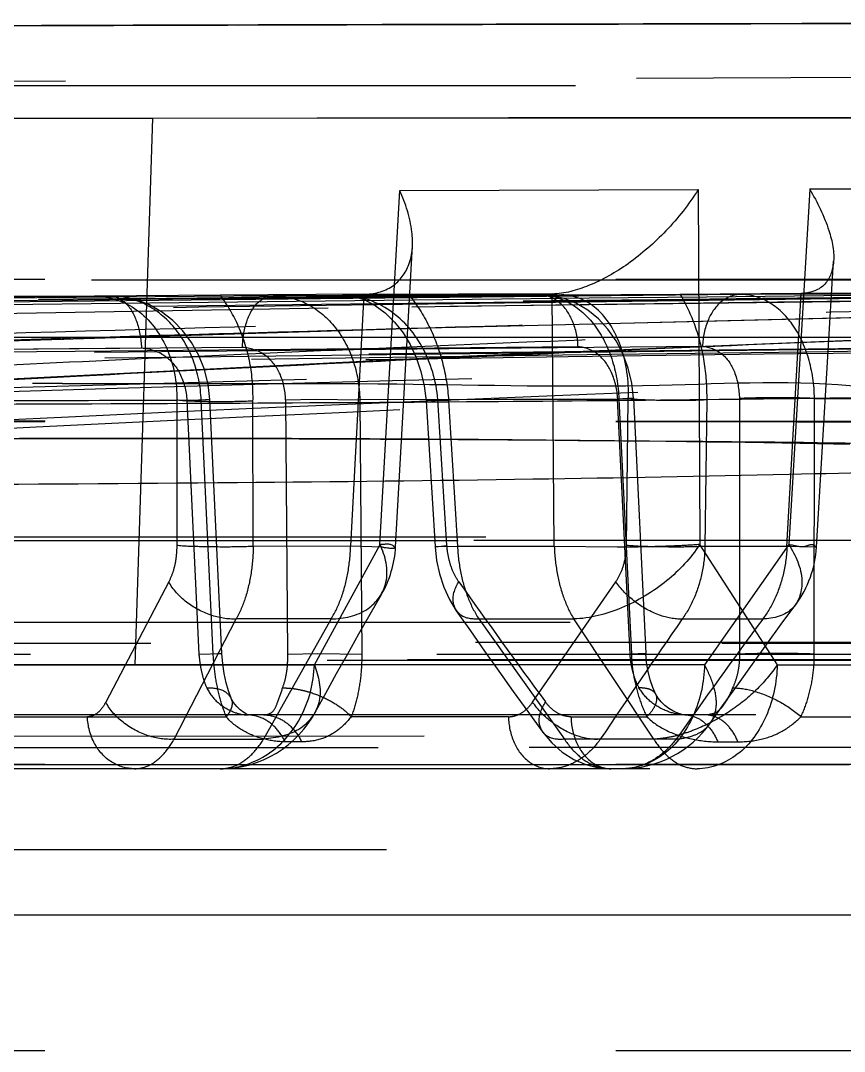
# Model space of a CAD drawing. Header units: millimetres. Extents: x 687 to 1107, y -116 to 478.
# Drawn here: x 940.83 to 941.746, y 331.33 to 332.477 of the extents above; entities that cross this region are included whole.
import ezdxf

# ---------------------------------------------------------------- set-up
doc = ezdxf.new("R2010")
doc.units = ezdxf.units.MM
doc.header["$LTSCALE"] = 0.1
doc.linetypes.add('HIDDENX2', pattern=[19.05, 12.7, -6.35])
doc.layers.add('HIDDEN', color=8, linetype='HIDDENX2')

msp = doc.modelspace()

# ---------------------------------------------------------------- linework, layer by layer
at = {"layer": 'HIDDEN'}
for p, q in [((941.072, 332.4723), (940.6929, 332.4712)), ((949.0672, 332.4046), (940.267, 332.4046)), ((948.3579, 332.3713), (940.7904, 332.3687)), ((941.1601, 332.3689), (948.5429, 332.3714)), ((940.7904, 332.3687), (940.9768, 332.3688)), ((940.9768, 332.3688), (940.9572, 331.7604)), ((940.9768, 332.3688), (941.1601, 332.3689)), ((941.2518, 332.2882), (941.5837, 332.2891)), ((941.5838, 332.2891), (941.5855, 331.8942)), ((941.7079, 332.2895), (941.6847, 331.8942)), ((942.1217, 332.2903), (941.7077, 332.2895)), ((941.2299, 331.8942), (941.2519, 332.2881)), ((941.2473, 331.8917), (941.266, 332.2267)), ((941.7155, 331.8913), (941.7344, 332.2094)), ((941.6985, 332.1738), (941.9594, 332.1744)), ((940.5377, 332.1694), (940.9297, 332.1706)), ((940.9124, 332.1706), (940.6991, 332.17)), ((940.9128, 332.1706), (940.6995, 332.17)), ((940.9301, 332.1706), (940.7837, 332.1702)), ((941.0524, 332.1715), (940.9124, 332.1706)), ((941.2119, 332.1727), (941.0524, 332.1715)), ((941.111, 332.1711), (941.4317, 332.172)), ((941.432, 332.172), (941.1113, 332.1711)), ((941.1883, 332.1714), (941.2622, 332.1721)), ((941.4075, 332.1719), (941.1883, 332.1714)), ((941.4078, 332.1719), (941.1886, 332.1714)), ((941.2119, 332.1727), (941.197, 331.8922)), ((941.4214, 332.1732), (941.2119, 332.1726)), ((941.2622, 332.1721), (941.4214, 332.1731)), ((941.4238, 331.8921), (941.4214, 332.1729)), ((941.4317, 332.172), (941.5635, 332.1728)), ((941.5635, 332.1728), (941.6985, 332.1738)), ((942.3044, 332.1738), (941.6309, 332.1725)), ((941.8446, 332.1729), (941.6312, 332.1725)), ((941.6826, 331.8921), (941.6985, 332.1736)), ((941.8658, 332.1246), (939.3678, 332.1246)), ((940.8767, 332.0733), (940.8433, 332.0733)), ((940.8767, 332.0733), (940.9113, 332.0733)), ((941.031, 332.0548), (940.6495, 332.0537)), ((940.807, 332.0541), (941.0038, 332.0548)), ((941.0038, 332.0548), (941.0038, 331.8931)), ((941.0151, 332.0548), (941.0406, 332.0556)), ((941.0151, 332.0548), (941.0285, 331.7721)), ((941.0406, 332.0556), (941.0309, 332.0548)), ((941.0444, 331.7721), (941.0309, 332.0548)), ((941.0541, 331.7729), (941.0406, 332.0556)), ((941.0889, 331.8921), (941.0886, 332.0537)), ((941.1251, 332.0553), (941.1583, 332.0561)), ((941.1273, 331.7721), (941.1251, 332.0553)), ((941.1583, 332.0561), (941.2074, 332.0553)), ((941.5061, 332.0561), (941.2074, 332.0553)), ((941.2074, 332.0553), (941.2096, 331.7721)), ((941.2811, 332.054), (941.2944, 332.0556)), ((941.3062, 332.0546), (941.2811, 332.054)), ((941.2811, 332.054), (941.2911, 331.8916)), ((941.2944, 332.0556), (941.4957, 332.0561)), ((941.3044, 331.8931), (941.2944, 332.0556)), ((941.3062, 332.0546), (941.3161, 331.8921)), ((941.5118, 332.0569), (941.4942, 332.0561)), ((941.508, 331.7721), (941.4942, 332.0561)), ((941.4957, 332.0561), (941.5118, 332.0569)), ((941.4957, 332.0561), (941.5095, 331.7721)), ((941.5041, 331.8931), (941.5061, 332.0561)), ((941.5118, 332.0569), (941.5256, 331.7729)), ((941.5933, 332.0551), (941.5914, 331.8921)), ((941.6299, 332.0567), (941.6297, 331.7721)), ((941.713, 331.7721), (941.7132, 332.0567)), ((941.7132, 332.0567), (942.3683, 332.058)), ((943.2525, 331.9022), (937.8176, 331.9022)), ((938.1417, 331.8985), (944.5092, 331.8987)), ((941.1972, 331.8922), (941.0889, 331.8921)), ((941.157, 331.7604), (941.23, 331.8942)), ((941.2328, 331.8911), (941.197, 331.8922)), ((941.2911, 331.8916), (941.3044, 331.8931)), ((941.3161, 331.8921), (941.2911, 331.8916)), ((941.4238, 331.8921), (941.3161, 331.8921)), ((941.4936, 331.8911), (941.4238, 331.8921)), ((941.5854, 331.8942), (941.6717, 331.7604)), ((941.6846, 331.8942), (941.5908, 331.7604)), ((941.6826, 331.8921), (941.5914, 331.8921)), ((941.7142, 331.8911), (941.6826, 331.8921)), ((940.9949, 331.8528), (940.9249, 331.7189)), ((941.3997, 331.7189), (941.4922, 331.8528)), ((943.3464, 331.8074), (939.8289, 331.8074)), ((941.0009, 331.6775), (941.0699, 331.8113)), ((941.1755, 331.8113), (941.0699, 331.8113)), ((941.1755, 331.8113), (941.1004, 331.6775)), ((941.3399, 331.8113), (941.4455, 331.8113)), ((941.3399, 331.8113), (941.4351, 331.6775)), ((941.5345, 331.6775), (941.4455, 331.8113)), ((941.5661, 331.8113), (941.6556, 331.8113)), ((935.8951, 331.7849), (944.5109, 331.784)), ((944.5111, 331.785), (938.1139, 331.785)), ((941.0285, 331.7721), (941.0541, 331.7729)), ((941.0541, 331.7729), (941.0444, 331.7721)), ((941.1273, 331.7721), (941.1605, 331.7729)), ((941.1605, 331.7729), (941.2096, 331.7721)), ((941.5256, 331.7729), (941.508, 331.7721)), ((941.5094, 331.7721), (941.5256, 331.7729)), ((963.4856, 331.7657), (925.8486, 331.7657)), ((926.053, 331.7721), (943.6161, 331.7721)), ((926.236, 331.7721), (942.5508, 331.7721)), ((927.8361, 331.7656), (956.7883, 331.7656)), ((940.644, 331.7604), (941.157, 331.7604)), ((940.9572, 331.7604), (940.7675, 331.7604)), ((941.5908, 331.7604), (940.9572, 331.7604)), ((941.6717, 331.7604), (942.7587, 331.7604)), ((943.5529, 331.7046), (926.0415, 331.7046)), ((940.3742, 331.7025), (941.0589, 331.7025)), ((941.3727, 331.7025), (941.1979, 331.7025)), ((941.4423, 331.7025), (941.5268, 331.7025)), ((941.6981, 331.7025), (943.0759, 331.7025)), ((938.1042, 331.6801), (942.4204, 331.6816)), ((941.0009, 331.6775), (941.1004, 331.6775)), ((941.1427, 331.6746), (941.1245, 331.6746)), ((941.5592, 331.6775), (941.4351, 331.6775)), ((941.6057, 331.6746), (941.6281, 331.6746)), ((944.571, 331.6682), (936.6729, 331.6682)), ((938.0527, 331.6682), (944.5712, 331.6681)), ((944.6671, 331.6494), (936.6717, 331.6493)), ((936.6718, 331.6493), (944.6666, 331.6493)), ((943.4349, 331.6446), (940.4054, 331.6446)), ((952.6673, 331.5545), (936.667, 331.5545)), ((940.9675, 331.4816), (940.4845, 331.4816)), ((941.1201, 331.4817), (940.9675, 331.4816)), ((941.1918, 331.4817), (941.1201, 331.4817)), ((941.2436, 331.4817), (941.1918, 331.4817)), ((941.5366, 331.4818), (941.2436, 331.4817)), ((944.6671, 331.3301), (937.7839, 331.3312))]:
    msp.add_line(p, q, dxfattribs=at)
for points in [[(944.051, 332.4771), (943.7898, 332.4769), (943.5324, 332.4767), (943.2802, 332.4765), (943.0337, 332.4762), (942.7937, 332.4759), (942.5612, 332.4756), (942.3374, 332.4752), (942.1235, 332.4748), (941.9206, 332.4744), (941.7293, 332.474), (941.5503, 332.4736), (941.3845, 332.4732), (941.2323, 332.4728), (941.0945, 332.4724), (940.9715, 332.4721), (940.7658, 332.4714)], [(944.0166, 332.477), (943.7534, 332.4769), (943.4943, 332.4767), (943.2406, 332.4764), (942.9934, 332.4761), (942.7538, 332.4758), (942.5225, 332.4755), (942.3004, 332.4751), (942.0884, 332.4747), (941.8877, 332.4743), (941.6991, 332.4739), (941.5227, 332.4735), (941.359, 332.4731), (941.2085, 332.4727), (941.0723, 332.4723)], [(941.0723, 332.4723), (940.9552, 332.472), (940.8532, 332.4717)], [(942.5776, 332.1743), (941.1722, 332.1573), (939.7011, 332.1315), (938.1643, 332.097), (936.5617, 332.0541), (934.8933, 332.0034), (933.1593, 331.9456)], [(943.2923, 332.1752), (942.306, 332.1593), (941.2835, 332.1351), (940.2248, 332.1023), (939.1299, 332.0606), (937.9989, 332.0096)], [(943.6666, 332.1755), (942.8956, 332.1595), (942.1164, 332.1357), (941.3291, 332.1039), (940.5336, 332.064), (939.7299, 332.0159), (938.9182, 331.9596)], [(941.6307, 332.1725), (939.5679, 332.1512), (937.3963, 332.1185), (935.1158, 332.0751), (932.7264, 332.0222), (930.2282, 331.9619), (927.6212, 331.8969)], [(941.1109, 332.1711), (939.1289, 332.1524), (937.0486, 332.1245), (934.8699, 332.0873), (932.5927, 332.0413), (930.2172, 331.9869), (927.7432, 331.9253)], [(942.2427, 332.1737), (940.4344, 332.1529), (938.5307, 332.1207), (936.5315, 332.0774), (934.4369, 332.0242), (932.2469, 331.9627), (929.9615, 331.8953)], [(941.0406, 332.0556), (941.0387, 332.0724), (941.0346, 332.089), (941.0284, 332.1046), (941.0203, 332.119), (941.0106, 332.1321), (940.9993, 332.1435), (940.9869, 332.1532), (940.9734, 332.1608), (940.9592, 332.1663), (940.9446, 332.1696), (940.93, 332.1706)], [(941.1886, 332.1714), (941.2009, 332.1701), (941.213, 332.1664), (941.2247, 332.1603), (941.2358, 332.152), (941.2462, 332.1418), (941.2555, 332.1299), (941.2635, 332.1167), (941.2703, 332.1023), (941.2755, 332.0869), (941.2792, 332.0708), (941.2811, 332.054)], [(941.5118, 332.057), (941.5099, 332.0739), (941.506, 332.0905), (941.5001, 332.1062), (941.4926, 332.1207), (941.4834, 332.1337), (941.4728, 332.1452), (941.461, 332.1548), (941.4483, 332.1624), (941.4349, 332.1678), (941.4212, 332.171), (941.4076, 332.1719)], [(940.8094, 332.0122), (940.8442, 332.0122), (940.8786, 332.0122), (940.9127, 332.0122), (940.9464, 332.0122), (940.9797, 332.0122), (941.0126, 332.0122), (941.045, 332.0121), (941.0771, 332.0121), (941.1087, 332.012), (941.1399, 332.0119), (941.1706, 332.0118), (941.2009, 332.0117), (941.2306, 332.0116), (941.2599, 332.0114), (941.2887, 332.0113), (941.317, 332.0111), (941.3447, 332.0109), (941.372, 332.0108), (941.3987, 332.0105), (941.4249, 332.0103), (941.4505, 332.0101), (941.4756, 332.0099), (941.5002, 332.0096), (941.5242, 332.0094), (941.5477, 332.0091), (941.5707, 332.0088), (941.5931, 332.0086), (941.6149, 332.0083), (941.6362, 332.008), (941.657, 332.0077), (941.6772, 332.0074), (941.6968, 332.0071), (941.7159, 332.0067), (941.7345, 332.0064), (941.7525, 332.0061)], [(941.2911, 331.8916), (941.2928, 331.8765), (941.296, 331.8616), (941.3009, 331.8467), (941.3072, 331.8329), (941.3147, 331.8205)], [(941.1575, 331.7069), (941.1696, 331.7289), (941.1817, 331.7508), (941.194, 331.7727), (941.2064, 331.7946), (941.2188, 331.8165), (941.2314, 331.8385)], [(941.3147, 331.8205), (941.3304, 331.798), (941.3463, 331.7756), (941.3622, 331.7531), (941.3782, 331.7306), (941.3943, 331.7082), (941.4105, 331.6858)], [(941.5972, 331.6952), (941.6128, 331.7172), (941.6285, 331.7392), (941.6444, 331.7612), (941.6603, 331.7833), (941.6763, 331.8054), (941.6925, 331.8274)], [(941.0643, 331.7232), (941.0614, 331.7312), (941.0588, 331.7404), (941.0566, 331.7505), (941.055, 331.7614), (941.0541, 331.7729)], [(941.5368, 331.7273), (941.5334, 331.7349), (941.5305, 331.7435), (941.5281, 331.7528), (941.5265, 331.7627), (941.5256, 331.7729)], [(941.5689, 331.7046), (941.5681, 331.7046), (941.5669, 331.7048), (941.565, 331.7052), (941.5624, 331.706), (941.5593, 331.7073), (941.5555, 331.7092), (941.5513, 331.7118), (941.5469, 331.7151), (941.5427, 331.7191), (941.5393, 331.7232), (941.537, 331.727)], [(941.0818, 331.7046), (941.0836, 331.7045), (941.0841, 331.7044), (941.0833, 331.7046), (941.0814, 331.7055), (941.0783, 331.7073), (941.0745, 331.7101), (941.0705, 331.7139), (941.0669, 331.7184), (941.0645, 331.7228)], [(941.4106, 331.6858), (941.421, 331.6734), (941.4327, 331.6632), (941.4454, 331.6551), (941.4589, 331.6492), (941.4728, 331.6457), (941.487, 331.6446)]]:
    msp.add_lwpolyline(points, dxfattribs=at)
for centre, radius, start, end in [((945.3232, 173.8456), 158.2873, 90.821909, 93.490905), ((941.1274, 331.8984), 0.1201, 330.0516, 356.7939), ((941.5957, 331.8984), 0.12, 323.762, 356.5991), ((948.3184, 336.798), 8.5713, 215.23627, 216.33902), ((949.544, 326.279), 9.7084, 145.26042, 146.216), ((949.768, 325.8652), 10.0582, 143.7601, 144.69962), ((941.0523, 331.7646), 0.12, 270, 332.5775), ((941.4993, 331.7646), 0.12, 270, 324.9165)]:
    msp.add_arc(centre, radius, start, end, dxfattribs=at)
for points, knots in [([(940.6928, 332.4712), (940.6766, 332.4712), (940.6505, 332.4711), (940.6155, 332.471), (940.5867, 332.4709), (940.5757, 332.4709), (940.5601, 332.4708), (940.5713, 332.4708), (940.5821, 332.4709), (940.6219, 332.471), (940.6906, 332.4712), (940.805, 332.4716), (940.9554, 332.472), (941.2268, 332.4728), (941.6441, 332.4738), (942.11, 332.4748), (942.5355, 332.4755), (942.8874, 332.476), (943.2566, 332.4765), (943.7735, 332.4769), (944.434, 332.4772), (945.0987, 332.4772), (945.6268, 332.4769), (946.0119, 332.4766), (946.3838, 332.4761), (946.8439, 332.4755), (947.3619, 332.4746), (947.8675, 332.4734), (948.1559, 332.4726), (948.2626, 332.4723)], [0, 0, 0, 0, 0.005823, 0.010402, 0.013726, 0.015796, 0.016608, 0.017066, 0.018803, 0.021787, 0.031398, 0.045882, 0.065227, 0.089191, 0.149773, 0.225198, 0.267685, 0.312785, 0.360042, 0.409119, 0.51084, 0.613132, 0.663784, 0.713197, 0.76066, 0.806283, 0.889497, 0.959103, 1, 1, 1, 1]), ([(941.072, 332.4723), (941.2332, 332.4728), (941.6003, 332.4737), (942.2087, 332.475), (942.9204, 332.4761), (943.7062, 332.4769), (944.532, 332.4772), (945.3647, 332.4771), (946.1671, 332.4764), (946.904, 332.4754), (947.5513, 332.4741), (948.0628, 332.4729), (948.4634, 332.4718), (948.6405, 332.4712), (948.818, 332.4707), (948.682, 332.4711), (948.6399, 332.4712)], [0, 0, 0, 0, 0.061828, 0.140832, 0.233385, 0.334836, 0.44226, 0.550165, 0.654318, 0.74989, 0.833348, 0.901165, 0.950069, 0.977961, 0.983845, 1, 1, 1, 1]), ([(926.277, 332.1897), (929.3414, 332.2665), (935.4713, 332.3816), (944.6676, 332.4392), (953.8638, 332.3816), (959.9937, 332.2665), (963.0581, 332.1897)], [0, 0, 0, 0, 0.25, 0.5, 0.75, 1, 1, 1, 1]), ([(941.5838, 332.2891), (941.5735, 332.2727), (941.5497, 332.2426), (941.5083, 332.2063), (941.4655, 332.1817), (941.4353, 332.1732), (941.4214, 332.1729)], [0, 0, 0, 0, 0.28321, 0.554326, 0.798177, 1, 1, 1, 1]), ([(941.7079, 332.2895), (941.7166, 332.275), (941.7293, 332.2486), (941.7376, 332.2109), (941.7268, 332.1796), (941.7074, 332.1737), (941.6985, 332.1736)], [0, 0, 0, 0, 0.359658, 0.62128, 0.809171, 1, 1, 1, 1]), ([(941.2119, 332.1727), (941.2229, 332.1729), (941.2451, 332.1779), (941.2661, 332.2069), (941.2673, 332.2465), (941.2585, 332.2736), (941.2519, 332.2881)], [0, 0, 0, 0, 0.223561, 0.428542, 0.67539, 1, 1, 1, 1]), ([(925.669, 332.1909), (925.6695, 332.1909), (925.6714, 332.1909), (925.6759, 332.1909), (925.6833, 332.1909), (925.6991, 332.1908), (925.7262, 332.1908), (925.7894, 332.1906), (925.8978, 332.1904), (926.0257, 332.1902), (926.1515, 332.19), (926.2646, 332.1898), (926.3965, 332.1895), (926.5589, 332.1892), (926.769, 332.189), (926.9825, 332.1888), (927.1923, 332.1886), (927.3849, 332.1885), (927.6046, 332.1884), (927.958, 332.1883), (928.48, 332.1881), (929.1976, 332.188), (930.03, 332.188), (930.963, 332.1882), (931.977, 332.1884), (933.4349, 332.1885), (934.9409, 332.1888), (936.4822, 332.189), (937.6646, 332.1892), (938.8564, 332.1892), (940.0552, 332.1891), (941.2604, 332.1888), (942.432, 332.1882), (943.5681, 332.1874), (944.3006, 332.1871), (944.667, 332.1871)], [0, 0, 0, 0, 0.000078, 0.000312, 0.000702, 0.001247, 0.002806, 0.004989, 0.011227, 0.019924, 0.025187, 0.031083, 0.037783, 0.046023, 0.056721, 0.070956, 0.07975, 0.089844, 0.10137, 0.114443, 0.145647, 0.183798, 0.227763, 0.277088, 0.331133, 0.387887, 0.507311, 0.568943, 0.631279, 0.694023, 0.75713, 0.820596, 0.884336, 0.942135, 1, 1, 1, 1]), ([(944.6672, 332.1879), (944.5475, 332.1879), (944.3085, 332.1879), (943.9492, 332.1881), (943.5894, 332.1882), (943.2318, 332.1884), (942.8796, 332.1886), (942.5311, 332.1887), (942.1782, 332.1888), (941.8095, 332.189), (941.4135, 332.1891), (940.9786, 332.1891), (940.494, 332.1892), (939.9502, 332.1892), (939.338, 332.1892), (938.65, 332.1892), (937.88, 332.1892), (937.0192, 332.1891), (936.0581, 332.1889), (935.0077, 332.1888), (933.9311, 332.1886), (932.9105, 332.1885), (932.004, 332.1883), (931.2123, 332.1882), (930.5123, 332.1881), (929.8847, 332.1881), (929.3199, 332.1881), (928.8125, 332.1881), (928.3564, 332.1882), (927.9442, 332.1883), (927.57, 332.1885), (927.233, 332.1886), (926.9363, 332.1887), (926.682, 332.1891), (926.4674, 332.1894), (926.3366, 332.1896), (926.277, 332.1897)], [0, 0, 0, 0, 0.019536, 0.038982, 0.058621, 0.078223, 0.09732, 0.11608, 0.135062, 0.154893, 0.176221, 0.199673, 0.22584, 0.25526, 0.288397, 0.325695, 0.367502, 0.413999, 0.466116, 0.524291, 0.585359, 0.641741, 0.690769, 0.733236, 0.770895, 0.804967, 0.835605, 0.86304, 0.887734, 0.910011, 0.930285, 0.948779, 0.964986, 0.978676, 0.99027, 1, 1, 1, 1]), ([(931.7446, 331.8958), (931.82, 331.899), (931.985, 331.8951), (932.254, 331.8965), (932.5687, 331.9064), (932.9161, 331.9368), (933.2817, 331.9493), (933.665, 331.9628), (934.086, 331.9771), (934.568, 331.9928), (935.1173, 332.0104), (935.7356, 332.0293), (936.4305, 332.0507), (937.208, 332.0724), (938.0755, 332.0952), (939.0402, 332.1181), (940.1123, 332.1402), (941.3036, 332.1602), (942.1388, 332.1702), (942.578, 332.1743)], [0, 0, 0, 0, 0.020905, 0.045625, 0.074486, 0.108011, 0.142138, 0.175725, 0.21418, 0.25873, 0.309241, 0.366286, 0.429968, 0.501698, 0.581586, 0.670189, 0.768802, 0.878424, 1, 1, 1, 1]), ([(942.9961, 332.1748), (942.7618, 332.1719), (942.3137, 332.165), (941.671, 332.1518), (941.0857, 332.137), (940.5528, 332.1214), (940.0671, 332.1055), (939.6252, 332.0899), (939.2228, 332.0743), (938.8581, 332.0596), (938.5303, 332.0458), (938.2347, 332.0321), (937.9661, 332.0198), (937.7283, 332.0095), (937.524, 331.9986), (937.3481, 331.9888), (937.1879, 331.9806), (937.0393, 331.9731), (936.8999, 331.9658), (936.763, 331.9593), (936.6311, 331.9545), (936.5117, 331.9492), (936.4114, 331.9439), (936.3262, 331.9393), (936.2512, 331.9353), (936.1843, 331.9316), (936.1242, 331.9283), (936.0699, 331.9253), (936.0207, 331.9225), (935.9759, 331.92), (935.9351, 331.9177), (935.8979, 331.9156), (935.864, 331.9137), (935.833, 331.9119), (935.8047, 331.9102), (935.7788, 331.9087), (935.7551, 331.9074), (935.7334, 331.9061), (935.7135, 331.9049), (935.6954, 331.9039), (935.6788, 331.9029), (935.6638, 331.902), (935.6502, 331.9011), (935.6389, 331.9004), (935.6286, 331.8996), (935.6239, 331.8993), (935.6174, 331.8984), (935.6237, 331.8976), (935.6258, 331.8976), (935.6281, 331.8975)], [0, 0, 0, 0, 0.095079, 0.18188, 0.260839, 0.33269, 0.398233, 0.458057, 0.512097, 0.561684, 0.60617, 0.645254, 0.68175, 0.715272, 0.741857, 0.764784, 0.786775, 0.806919, 0.825191, 0.843417, 0.862546, 0.878731, 0.891917, 0.903307, 0.913381, 0.922388, 0.930485, 0.937808, 0.944454, 0.950501, 0.956008, 0.96103, 0.965614, 0.9698, 0.973627, 0.977128, 0.980331, 0.983265, 0.98595, 0.988404, 0.990643, 0.992679, 0.994513, 0.996114, 0.997431, 0.998358, 0.998726, 0.999058, 1, 1, 1, 1]), ([(935.9328, 331.8977), (935.9114, 331.8987), (935.8364, 331.9021), (935.9612, 331.9185), (936.0681, 331.9196), (936.2887, 331.932), (936.5452, 331.9408), (936.8486, 331.9519), (937.1766, 331.9635), (937.4697, 331.9761), (937.7287, 331.9928), (938.0281, 332.0112), (938.4024, 332.0259), (938.8362, 332.0472), (939.2978, 332.066), (939.8287, 332.0873), (940.4206, 332.1084), (941.0793, 332.1293), (941.7609, 332.1476), (942.5101, 332.1638), (943.0187, 332.1718), (943.2929, 332.1752)], [0, 0, 0, 0, 0.008593, 0.014647, 0.032289, 0.064409, 0.095959, 0.137351, 0.18512, 0.227608, 0.254696, 0.289056, 0.347648, 0.404633, 0.462936, 0.532578, 0.617305, 0.700008, 0.796403, 0.890225, 1, 1, 1, 1]), ([(943.2929, 332.1752), (943.0469, 332.1721), (942.6007, 332.1653), (941.9519, 332.1522), (941.3737, 332.1379), (940.8511, 332.1229), (940.4097, 332.1087), (940.0406, 332.096), (939.7118, 332.0838), (939.3906, 332.0709), (939.077, 332.0585), (938.7872, 332.0463), (938.5394, 332.0333), (938.3208, 332.0223), (938.1275, 332.0153), (937.9408, 332.0087), (937.7608, 331.9895), (937.5817, 331.9575), (937.4139, 331.9469), (937.2549, 331.9406), (937.0955, 331.9525), (936.9386, 331.9628), (936.8042, 331.9252), (936.6964, 331.909), (936.6113, 331.8994), (936.5396, 331.8926), (936.4782, 331.8875), (936.425, 331.8834), (936.3786, 331.88), (936.3378, 331.8772), (936.3017, 331.8749), (936.2693, 331.8728), (936.24, 331.8711), (936.213, 331.8695), (936.1876, 331.8681), (936.163, 331.8667), (936.1384, 331.8656), (936.1081, 331.8642), (936.0704, 331.863), (936.0273, 331.8616), (935.9829, 331.8637), (935.9481, 331.8607), (935.9151, 331.8803), (935.9276, 331.898), (935.9328, 331.8977)], [0, 0, 0, 0, 0.099653, 0.180729, 0.262813, 0.333913, 0.39248, 0.441705, 0.483488, 0.525752, 0.571889, 0.610623, 0.6432, 0.672414, 0.699243, 0.721578, 0.748058, 0.772485, 0.795168, 0.8161, 0.836806, 0.860032, 0.879077, 0.892856, 0.904164, 0.913766, 0.922011, 0.929145, 0.935372, 0.940842, 0.945707, 0.950049, 0.953975, 0.957602, 0.961, 0.964262, 0.967576, 0.971002, 0.976556, 0.982796, 0.988557, 0.994241, 0.997885, 1, 1, 1, 1]), ([(943.3623, 332.1753), (943.2173, 332.1729), (942.9392, 332.1677), (942.5396, 332.1581), (942.1738, 332.1475), (941.8391, 332.1364), (941.5329, 332.125), (941.2519, 332.1134), (940.9948, 332.1022), (940.7601, 332.0911), (940.5455, 332.0801), (940.3494, 332.0701), (940.1712, 332.0605), (940.0095, 332.0508), (939.8612, 332.0419), (939.7249, 332.0344), (939.601, 332.0267), (939.487, 332.0193), (939.3824, 332.0132), (939.2918, 332.0063), (939.211, 332.0018), (939.1351, 331.9824), (939.0534, 331.974), (938.9737, 331.9692), (938.9013, 331.9642), (938.8362, 331.9602), (938.7764, 331.9559), (938.7154, 331.9546), (938.6468, 331.9633), (938.5731, 331.9559), (938.5028, 331.9406), (938.4369, 331.9359), (938.3744, 331.9307), (938.315, 331.9257), (938.2615, 331.9215), (938.2142, 331.9178), (938.172, 331.9145), (938.1339, 331.9115), (938.0996, 331.9087), (938.0684, 331.9063), (938.0401, 331.904), (938.0144, 331.902), (937.9909, 331.9001), (937.9695, 331.8985), (937.9499, 331.8969), (937.9321, 331.8955), (937.9158, 331.8942), (937.9009, 331.8931), (937.8872, 331.892), (937.8748, 331.8911), (937.8633, 331.8903), (937.8529, 331.8895), (937.8434, 331.8889), (937.8348, 331.8885), (937.8272, 331.8881), (937.8206, 331.8883), (937.8159, 331.8885), (937.8117, 331.891), (937.8151, 331.8957), (937.8214, 331.8976), (937.8272, 331.8984), (937.8305, 331.8984)], [0, 0, 0, 0, 0.077971, 0.149487, 0.214858, 0.274693, 0.329463, 0.379574, 0.425841, 0.467788, 0.505904, 0.541311, 0.573334, 0.601873, 0.62837, 0.65318, 0.675253, 0.695092, 0.714573, 0.731564, 0.743953, 0.75799, 0.773498, 0.787992, 0.80091, 0.812517, 0.823042, 0.833139, 0.845249, 0.860101, 0.872666, 0.883882, 0.895546, 0.906404, 0.915922, 0.924359, 0.931912, 0.938711, 0.944856, 0.950431, 0.955502, 0.960119, 0.964326, 0.968163, 0.971665, 0.974862, 0.977784, 0.980457, 0.9829, 0.985137, 0.987183, 0.989049, 0.990752, 0.992301, 0.993683, 0.994878, 0.995787, 0.996338, 0.996946, 0.998205, 1, 1, 1, 1]), ([(943.6675, 332.1755), (943.5131, 332.1731), (943.2173, 332.1675), (942.7923, 332.1569), (942.4034, 332.1452), (942.048, 332.1327), (941.7228, 332.1199), (941.4254, 332.1071), (941.1538, 332.0945), (940.9054, 332.082), (940.678, 332.0701), (940.4713, 332.0589), (940.2856, 332.0482), (940.1181, 332.0377), (939.9633, 332.0281), (939.8217, 332.0198), (939.6987, 332.0121), (939.5949, 332.0041), (939.5037, 331.9971), (939.4182, 331.9912), (939.338, 331.9857), (939.2646, 331.9806), (939.1976, 331.9759), (939.1364, 331.9716), (939.079, 331.9675), (939.0215, 331.9637), (938.9616, 331.9606), (938.9026, 331.9581), (938.8508, 331.9559), (938.8066, 331.9528), (938.7653, 331.9499), (938.7214, 331.9468), (938.6735, 331.9432), (938.6217, 331.9393), (938.5683, 331.9353), (938.5175, 331.9314), (938.4719, 331.9279), (938.4315, 331.9248), (938.3954, 331.9219), (938.363, 331.9194), (938.3337, 331.9171), (938.3071, 331.915), (938.283, 331.9131), (938.261, 331.9113), (938.241, 331.9097), (938.2227, 331.9082), (938.2061, 331.9069), (938.1909, 331.9056), (938.1771, 331.9045), (938.1645, 331.9035), (938.153, 331.9024), (938.1426, 331.9019), (938.1341, 331.9003), (938.1284, 331.9014), (938.1247, 331.8982), (938.1356, 331.8995), (938.1383, 331.8986), (938.1417, 331.8985)], [0, 0, 0, 0, 0.083216, 0.159495, 0.229216, 0.29294, 0.351195, 0.40467, 0.453422, 0.497788, 0.538757, 0.576165, 0.609399, 0.639009, 0.666677, 0.692995, 0.715454, 0.733113, 0.749119, 0.764801, 0.779275, 0.792469, 0.804501, 0.81546, 0.825556, 0.835534, 0.846477, 0.857898, 0.867365, 0.874439, 0.8818, 0.889683, 0.89817, 0.90767, 0.917697, 0.927027, 0.935146, 0.94238, 0.948844, 0.954663, 0.959922, 0.964692, 0.969029, 0.972977, 0.976574, 0.979851, 0.98284, 0.985571, 0.988059, 0.99032, 0.992393, 0.99429, 0.995942, 0.997036, 0.997213, 0.998187, 1, 1, 1, 1]), ([(940.9297, 332.1706), (939.197, 332.1577), (935.886, 332.1155), (931.152, 332.0157), (928.1507, 331.9378), (926.7273, 331.9001)], [0, 0, 0, 0, 0.365951, 0.699282, 1, 1, 1, 1]), ([(927.5179, 331.8971), (927.8904, 331.9065), (928.6359, 331.9252), (929.7986, 331.9545), (931.0064, 331.9846), (932.3041, 332.0163), (933.6473, 332.0477), (935.081, 332.079), (936.5605, 332.1081), (938.1308, 332.1347), (939.7465, 332.1567), (940.8538, 332.1676), (941.4075, 332.1719)], [0, 0, 0, 0, 0.08048, 0.161025, 0.251157, 0.341392, 0.441323, 0.541288, 0.651081, 0.760873, 0.880434, 1, 1, 1, 1]), ([(941.6309, 332.1725), (941.0693, 332.1682), (939.9463, 332.1573), (938.3091, 332.1351), (936.7191, 332.1083), (935.2238, 332.079), (933.7761, 332.0474), (932.4229, 332.0159), (931.1172, 331.9842), (929.9051, 331.954), (928.74, 331.9249), (927.9943, 331.9063), (927.6216, 331.897)], [0, 0, 0, 0, 0.120226, 0.240446, 0.350569, 0.460687, 0.560657, 0.660585, 0.75049, 0.840289, 0.920178, 1, 1, 1, 1]), ([(927.7434, 331.9254), (929.0936, 331.9603), (931.9288, 332.0314), (936.3846, 332.1213), (939.4905, 332.1592), (941.111, 332.1711)], [0, 0, 0, 0, 0.303056, 0.636386, 1, 1, 1, 1]), ([(929.9625, 331.8954), (930.2365, 331.9035), (930.8478, 331.9217), (931.8278, 331.9504), (932.9461, 331.9827), (934.1805, 332.0171), (935.543, 332.0533), (937.0339, 332.0898), (938.6551, 332.1245), (940.406, 332.1544), (941.6164, 332.1684), (942.243, 332.1737)], [0, 0, 0, 0, 0.066948, 0.149355, 0.239448, 0.340177, 0.450927, 0.572318, 0.704391, 0.846952, 1, 1, 1, 1]), ([(931.479, 331.8957), (931.5555, 331.8988), (931.7213, 331.9051), (931.9909, 331.9147), (932.3028, 331.9255), (932.6616, 331.9375), (933.0672, 331.9506), (933.5163, 331.9651), (934.0113, 331.9818), (934.5704, 332.0005), (935.2061, 332.0199), (935.9293, 332.0422), (936.7378, 332.0652), (937.6403, 332.0896), (938.6422, 332.1141), (939.754, 332.1378), (940.987, 332.159), (941.8506, 332.1696), (942.3044, 332.1738)], [0, 0, 0, 0, 0.021189, 0.04597, 0.074744, 0.107634, 0.145422, 0.187186, 0.232097, 0.282629, 0.342156, 0.408281, 0.483095, 0.566222, 0.658368, 0.760734, 0.874289, 1, 1, 1, 1]), ([(941.9842, 332.1732), (941.2889, 332.1672), (939.9343, 332.1508), (937.9562, 332.1149), (936.6735, 332.0857), (936.0501, 332.0705)], [0, 0, 0, 0, 0.351464, 0.684792, 1, 1, 1, 1]), ([(940.9124, 332.1706), (940.9289, 332.1707), (940.964, 332.1586), (940.9971, 332.1129), (941.0043, 332.0746), (941.0038, 332.0548)], [0, 0, 0, 0, 0.305756, 0.632702, 1, 1, 1, 1]), ([(941.031, 332.0548), (941.0304, 332.0701), (941.0245, 332.1), (941.0022, 332.1384), (940.9692, 332.1645), (940.9425, 332.1707), (940.9297, 332.1706)], [0, 0, 0, 0, 0.271647, 0.531517, 0.773212, 1, 1, 1, 1]), ([(940.9297, 332.1706), (940.9358, 332.1707), (940.9496, 332.1633), (940.961, 332.1413), (940.9642, 332.1231), (940.9645, 332.113)], [0, 0, 0, 0, 0.248844, 0.583068, 1, 1, 1, 1]), ([(941.0886, 332.0537), (941.0889, 332.068), (941.0868, 332.0965), (941.0742, 332.1366), (941.0605, 332.1607), (941.0524, 332.1715)], [0, 0, 0, 0, 0.342643, 0.677315, 1, 1, 1, 1]), ([(941.0769, 332.1135), (941.0771, 332.1231), (941.0799, 332.1409), (941.0906, 332.1631), (941.1046, 332.1711), (941.111, 332.1711)], [0, 0, 0, 0, 0.398394, 0.73692, 1, 1, 1, 1]), ([(941.111, 332.1711), (941.1235, 332.1712), (941.1497, 332.1649), (941.1814, 332.1383), (941.2021, 332.1), (941.2071, 332.0704), (941.2074, 332.0553)], [0, 0, 0, 0, 0.226565, 0.467286, 0.727335, 1, 1, 1, 1]), ([(941.2944, 332.0556), (941.2925, 332.0761), (941.2812, 332.1153), (941.2424, 332.1594), (941.2057, 332.1715), (941.1883, 332.1714)], [0, 0, 0, 0, 0.362481, 0.693698, 1, 1, 1, 1]), ([(941.2622, 332.1721), (941.2708, 332.1613), (941.2859, 332.1375), (941.3007, 332.0974), (941.3052, 332.0689), (941.3062, 332.0546)], [0, 0, 0, 0, 0.325016, 0.660004, 1, 1, 1, 1]), ([(941.4075, 332.1719), (941.4187, 332.172), (941.4429, 332.1652), (941.4713, 332.1384), (941.4901, 332.1004), (941.4951, 332.0712), (941.4957, 332.0561)], [0, 0, 0, 0, 0.212791, 0.449814, 0.715945, 1, 1, 1, 1]), ([(941.4502, 332.1142), (941.4499, 332.1239), (941.4461, 332.1424), (941.4315, 332.165), (941.4151, 332.172), (941.4075, 332.1719)], [0, 0, 0, 0, 0.372722, 0.707864, 1, 1, 1, 1]), ([(941.5061, 332.0561), (941.507, 332.076), (941.5018, 332.1129), (941.4763, 332.1585), (941.4456, 332.1721), (941.4317, 332.172)], [0, 0, 0, 0, 0.396078, 0.723663, 1, 1, 1, 1]), ([(941.5635, 332.1728), (941.5702, 332.1618), (941.5816, 332.1375), (941.5915, 332.0975), (941.5934, 332.0694), (941.5933, 332.0551)], [0, 0, 0, 0, 0.314948, 0.65076, 1, 1, 1, 1]), ([(941.6309, 332.1725), (941.6237, 332.1725), (941.6078, 332.166), (941.5928, 332.1437), (941.589, 332.1249), (941.5887, 332.1148)], [0, 0, 0, 0, 0.277157, 0.608937, 1, 1, 1, 1]), ([(941.7132, 332.0567), (941.713, 332.0718), (941.7088, 332.101), (941.6915, 332.139), (941.6648, 332.1658), (941.6416, 332.1726), (941.6309, 332.1725)], [0, 0, 0, 0, 0.291909, 0.560073, 0.793294, 1, 1, 1, 1]), ([(943.2366, 332.1173), (942.419, 332.1057), (940.7832, 332.0697), (938.3293, 331.9771), (936.6937, 331.8897), (935.8759, 331.8396)], [0, 0, 0, 0, 0.332999, 0.666308, 1, 1, 1, 1]), ([(943.4209, 332.1172), (942.8055, 332.1069), (941.575, 332.0726), (939.7306, 331.9802), (938.5025, 331.8914), (937.8888, 331.8402)], [0, 0, 0, 0, 0.333263, 0.666545, 1, 1, 1, 1]), ([(938.0837, 331.8401), (938.6975, 331.8914), (939.9251, 331.9805), (941.7673, 332.0729), (942.9954, 332.1071), (943.6091, 332.1172)], [0, 0, 0, 0, 0.333958, 0.66724, 1, 1, 1, 1]), ([(941.0767, 332.1135), (939.54, 332.1013), (936.4093, 332.0639), (931.6279, 331.9663), (928.3832, 331.8869), (926.7323, 331.8423)], [0, 0, 0, 0, 0.321332, 0.654668, 1, 1, 1, 1]), ([(926.7633, 331.8425), (928.3972, 331.8871), (931.609, 331.9664), (936.3428, 332.0634), (939.4428, 332.1007), (940.9647, 332.113)], [0, 0, 0, 0, 0.34523, 0.678556, 1, 1, 1, 1]), ([(941.4504, 332.1143), (939.9581, 332.1008), (936.9226, 332.0616), (932.2931, 331.958), (929.1558, 331.8816), (927.5615, 331.8395)], [0, 0, 0, 0, 0.322266, 0.655589, 1, 1, 1, 1]), ([(927.5801, 331.8392), (929.1888, 331.8816), (932.3539, 331.9583), (937.0232, 332.0623), (940.0842, 332.1015), (941.5885, 332.1148)], [0, 0, 0, 0, 0.344551, 0.677897, 1, 1, 1, 1]), ([(929.7909, 331.8374), (931.1982, 331.8811), (933.9657, 331.9599), (938.0465, 332.0635), (940.7204, 332.1023), (942.0338, 332.1153)], [0, 0, 0, 0, 0.34491, 0.678234, 1, 1, 1, 1]), ([(942.1939, 332.1158), (940.8776, 332.1031), (938.1965, 332.0644), (934.1034, 331.9607), (931.3264, 331.8815), (929.9139, 331.8374)], [0, 0, 0, 0, 0.321502, 0.654851, 1, 1, 1, 1]), ([(942.3568, 332.1158), (941.1975, 332.1038), (938.8352, 332.066), (935.2269, 331.9649), (932.778, 331.8834), (931.5318, 331.8377)], [0, 0, 0, 0, 0.321188, 0.654512, 1, 1, 1, 1]), ([(931.693, 331.8378), (932.9412, 331.884), (935.393, 331.966), (939.0039, 332.067), (941.3669, 332.1045), (942.526, 332.1163)], [0, 0, 0, 0, 0.345775, 0.679121, 1, 1, 1, 1]), ([(940.9647, 332.113), (940.9733, 332.1124), (940.9912, 332.1069), (941.0099, 332.0843), (941.0143, 332.065), (941.0152, 332.0548)], [0, 0, 0, 0, 0.311099, 0.634552, 1, 1, 1, 1]), ([(941.1249, 332.0553), (941.1245, 332.0654), (941.1209, 332.0845), (941.1032, 332.1074), (941.0854, 332.1129), (941.0767, 332.1135)], [0, 0, 0, 0, 0.363688, 0.685159, 1, 1, 1, 1]), ([(941.4944, 332.0561), (941.4936, 332.0662), (941.4898, 332.0847), (941.4743, 332.1075), (941.458, 332.1136), (941.4504, 332.1143)], [0, 0, 0, 0, 0.382309, 0.707298, 1, 1, 1, 1]), ([(941.5885, 332.1148), (941.596, 332.1142), (941.612, 332.1082), (941.6266, 332.0853), (941.6293, 332.0667), (941.6297, 332.0567)], [0, 0, 0, 0, 0.289341, 0.61161, 1, 1, 1, 1]), ([(939.4235, 332.065), (939.4874, 332.0662), (939.6364, 332.0681), (939.8862, 332.0702), (940.1823, 332.0719), (940.5066, 332.073), (940.73, 332.0733), (940.8433, 332.0733)], [0, 0, 0, 0, 0.135021, 0.314773, 0.527848, 0.76072, 1, 1, 1, 1]), ([(940.9113, 332.0733), (941.0238, 332.0733), (941.2347, 332.0747), (941.5148, 332.0673), (941.7462, 332.081), (941.8636, 332.0499), (941.9512, 332.0792), (941.9577, 332.064)], [0, 0, 0, 0, 0.322307, 0.601082, 0.81632, 0.952536, 1, 1, 1, 1]), ([(941.8041, 332.0583), (941.7385, 332.057), (941.5856, 332.055), (941.3295, 332.0527), (941.0266, 332.0509), (940.6968, 332.0497), (940.4702, 332.0495), (940.356, 332.0495)], [0, 0, 0, 0, 0.135999, 0.316813, 0.530627, 0.763427, 1, 1, 1, 1]), ([(941.0886, 332.0537), (941.0788, 332.0534), (941.0589, 332.0528), (941.0306, 332.0532), (941.0121, 332.0539), (941.0038, 332.0548)], [0, 0, 0, 0, 0.34613, 0.705237, 1, 1, 1, 1]), ([(941.5933, 332.0551), (941.5841, 332.0546), (941.5642, 332.0542), (941.5351, 332.0545), (941.5152, 332.0554), (941.5061, 332.0561)], [0, 0, 0, 0, 0.316306, 0.684715, 1, 1, 1, 1]), ([(941.7132, 332.0567), (941.7043, 332.0571), (941.6853, 332.0575), (941.6575, 332.0575), (941.6386, 332.0571), (941.6299, 332.0567)], [0, 0, 0, 0, 0.321839, 0.684984, 1, 1, 1, 1]), ([(944.6674, 332.03), (944.2984, 332.0301), (943.5603, 332.0304), (942.4156, 332.031), (941.235, 332.0313), (940.0204, 332.0314), (938.8113, 332.0313), (937.6084, 332.0312), (936.4142, 332.0311), (934.8578, 332.0308), (933.3353, 332.0306), (931.8584, 332.0304), (930.8259, 332.0302), (929.8738, 332.0301), (929.1418, 332.0301), (928.6106, 332.0301), (928.162, 332.0302), (927.6835, 332.0303), (927.2018, 332.0305), (926.8304, 332.0308), (926.5487, 332.031), (926.3358, 332.0313), (926.1716, 332.0316), (926.0386, 332.0318), (925.9249, 332.0321), (925.8244, 332.0323), (925.7358, 332.0324), (925.6593, 332.0326), (925.595, 332.0327), (925.5494, 332.0328), (925.5194, 332.0328), (925.5019, 332.0329), (925.487, 332.0329), (925.4749, 332.033), (925.4664, 332.033), (925.4609, 332.033), (925.4577, 332.033), (925.4552, 332.033), (925.4532, 332.033), (925.4519, 332.033), (925.4512, 332.033), (925.4509, 332.033)], [0, 0, 0, 0, 0.057607, 0.115228, 0.178703, 0.241924, 0.304839, 0.367458, 0.429728, 0.491263, 0.61044, 0.667409, 0.721845, 0.771629, 0.816039, 0.836117, 0.854566, 0.886075, 0.910809, 0.929771, 0.94406, 0.954784, 0.963015, 0.969685, 0.975546, 0.98077, 0.985379, 0.989366, 0.992719, 0.995425, 0.996484, 0.997396, 0.998166, 0.998796, 0.999291, 0.999489, 0.999655, 0.999788, 0.99989, 0.99996, 1, 1, 1, 1]), ([(944.6671, 332.029), (944.2985, 332.0291), (943.5613, 332.0294), (942.4181, 332.0302), (941.2392, 332.0307), (940.0269, 332.0311), (938.8207, 332.0312), (937.8597, 332.0312), (937.1422, 332.0311), (936.8248, 332.031), (936.6663, 332.031)], [0, 0, 0, 0, 0.13821, 0.276424, 0.428685, 0.58024, 0.730988, 0.88098, 0.940568, 1, 1, 1, 1]), ([(942.0374, 331.9856), (942.0468, 331.9865), (942.0947, 331.999), (941.9255, 331.9984), (941.8248, 332.0069), (941.5596, 332.0087), (941.2717, 332.0119), (940.9269, 332.0125), (940.5647, 332.0118), (940.2014, 332.0093), (939.8628, 332.0054), (939.5739, 332.0003), (939.4011, 331.9958), (939.3269, 331.993)], [0, 0, 0, 0, 0.01029, 0.036161, 0.095012, 0.182476, 0.292963, 0.418977, 0.552368, 0.686757, 0.812556, 0.919524, 1, 1, 1, 1]), ([(941.9038, 331.9784), (941.8309, 331.9756), (941.663, 331.9712), (941.3855, 331.9662), (941.063, 331.9625), (940.702, 331.9601), (940.328, 331.9595), (939.9613, 331.9603), (939.6628, 331.9635), (939.396, 331.9659), (939.2969, 331.9733), (939.1363, 331.9742), (939.1833, 331.9851), (939.193, 331.986)], [0, 0, 0, 0, 0.079005, 0.181966, 0.300679, 0.428562, 0.572819, 0.707232, 0.821614, 0.908737, 0.9655, 0.989526, 1, 1, 1, 1]), ([(944.5092, 331.8982), (944.1521, 331.8982), (943.4384, 331.8983), (941.9958, 331.8986), (940.1873, 331.8989), (938.0422, 331.8985), (936.626, 331.898), (935.9328, 331.8977)], [0, 0, 0, 0, 0.124907, 0.249663, 0.504611, 0.757527, 1, 1, 1, 1]), ([(941.0038, 331.8931), (941.0038, 331.8882), (941.0032, 331.8785), (941.0003, 331.8649), (940.9969, 331.8565), (940.9949, 331.8528)], [0, 0, 0, 0, 0.356371, 0.695089, 1, 1, 1, 1]), ([(941.0889, 331.8921), (941.0791, 331.8916), (941.059, 331.8912), (941.0307, 331.8917), (941.0121, 331.8921), (941.0038, 331.8931)], [0, 0, 0, 0, 0.346052, 0.70576, 1, 1, 1, 1]), ([(941.0889, 331.8921), (941.0888, 331.8821), (941.0872, 331.8627), (941.0811, 331.8354), (941.0741, 331.8188), (941.0699, 331.8113)], [0, 0, 0, 0, 0.357535, 0.693932, 1, 1, 1, 1]), ([(941.1755, 331.8113), (941.1897, 331.8117), (941.2173, 331.8168), (941.2429, 331.8534), (941.2359, 331.8813), (941.23, 331.8942)], [0, 0, 0, 0, 0.351622, 0.648262, 1, 1, 1, 1]), ([(941.1755, 331.8113), (941.1801, 331.8187), (941.1878, 331.8353), (941.1949, 331.8627), (941.1969, 331.8822), (941.1972, 331.8922)], [0, 0, 0, 0, 0.307646, 0.644974, 1, 1, 1, 1]), ([(941.2328, 331.8911), (941.2371, 331.8911), (941.249, 331.888), (941.2415, 331.8963), (941.2349, 331.8937), (941.2299, 331.8942)], [0, 0, 0, 0, 0.441709, 0.489306, 1, 1, 1, 1]), ([(941.3175, 331.8528), (941.3149, 331.8564), (941.3105, 331.8647), (941.3061, 331.8784), (941.3047, 331.8882), (941.3044, 331.8931)], [0, 0, 0, 0, 0.31388, 0.651717, 1, 1, 1, 1]), ([(941.3161, 331.8921), (941.3166, 331.8821), (941.319, 331.8626), (941.3268, 331.8352), (941.3351, 331.8187), (941.3399, 331.8113)], [0, 0, 0, 0, 0.353325, 0.689565, 1, 1, 1, 1]), ([(941.4238, 331.8921), (941.4241, 331.8821), (941.4262, 331.8626), (941.4333, 331.8353), (941.441, 331.8187), (941.4455, 331.8113)], [0, 0, 0, 0, 0.354975, 0.69234, 1, 1, 1, 1]), ([(941.5855, 331.8942), (941.5757, 331.8789), (941.5492, 331.8509), (941.501, 331.8218), (941.4636, 331.8118), (941.4455, 331.8113)], [0, 0, 0, 0, 0.325291, 0.675489, 1, 1, 1, 1]), ([(941.4922, 331.8528), (941.4948, 331.8564), (941.4991, 331.8647), (941.5031, 331.8784), (941.504, 331.8882), (941.5041, 331.8931)], [0, 0, 0, 0, 0.314147, 0.651341, 1, 1, 1, 1]), ([(941.5855, 331.8942), (941.5768, 331.8935), (941.5577, 331.8925), (941.527, 331.8915), (941.505, 331.8912), (941.4936, 331.8911)], [0, 0, 0, 0, 0.28343, 0.626355, 1, 1, 1, 1]), ([(941.5914, 331.8921), (941.5824, 331.8916), (941.563, 331.8912), (941.5339, 331.8916), (941.5138, 331.8922), (941.5041, 331.8931)], [0, 0, 0, 0, 0.308166, 0.66675, 1, 1, 1, 1]), ([(941.5914, 331.8921), (941.5911, 331.8821), (941.5889, 331.8625), (941.5805, 331.835), (941.5714, 331.8186), (941.5661, 331.8113)], [0, 0, 0, 0, 0.350117, 0.685353, 1, 1, 1, 1]), ([(941.6846, 331.8942), (941.6921, 331.882), (941.7036, 331.8587), (941.6931, 331.8181), (941.6675, 331.8117), (941.6556, 331.8113)], [0, 0, 0, 0, 0.38772, 0.675526, 1, 1, 1, 1]), ([(941.6826, 331.8921), (941.6822, 331.8821), (941.6797, 331.8624), (941.6706, 331.8349), (941.6611, 331.8185), (941.6556, 331.8113)], [0, 0, 0, 0, 0.348219, 0.684184, 1, 1, 1, 1]), ([(941.6847, 331.8942), (941.6911, 331.8937), (941.7004, 331.8888), (941.7115, 331.8964), (941.7144, 331.8911), (941.7142, 331.8911)], [0, 0, 0, 0, 0.645509, 0.983634, 1, 1, 1, 1]), ([(941.0699, 331.8113), (941.0604, 331.8108), (941.0404, 331.8144), (941.014, 331.8286), (940.9996, 331.8439), (940.9949, 331.8528)], [0, 0, 0, 0, 0.319691, 0.662731, 1, 1, 1, 1]), ([(941.3399, 331.8113), (941.3331, 331.8109), (941.319, 331.8121), (941.3078, 331.8324), (941.3137, 331.8461), (941.3175, 331.8528)], [0, 0, 0, 0, 0.336593, 0.618953, 1, 1, 1, 1]), ([(941.5661, 331.8113), (941.5576, 331.8108), (941.5385, 331.8149), (941.5129, 331.8293), (941.4979, 331.8442), (941.4922, 331.8528)], [0, 0, 0, 0, 0.293448, 0.646106, 1, 1, 1, 1]), ([(941.713, 331.7721), (941.7041, 331.7726), (941.685, 331.7729), (941.6573, 331.773), (941.6384, 331.7725), (941.6297, 331.7721)], [0, 0, 0, 0, 0.32089, 0.685272, 1, 1, 1, 1]), ([(941.0285, 331.7721), (941.0288, 331.7677), (941.0299, 331.759), (941.0327, 331.7464), (941.0355, 331.7384), (941.0371, 331.7346)], [0, 0, 0, 0, 0.344888, 0.680874, 1, 1, 1, 1]), ([(941.0589, 331.7025), (941.0561, 331.7095), (941.0512, 331.7243), (941.0464, 331.7477), (941.0448, 331.7639), (941.0444, 331.7721)], [0, 0, 0, 0, 0.318759, 0.654679, 1, 1, 1, 1]), ([(941.1215, 331.7346), (941.123, 331.7384), (941.1253, 331.7464), (941.1272, 331.759), (941.1274, 331.7677), (941.1273, 331.7721)], [0, 0, 0, 0, 0.318333, 0.652846, 1, 1, 1, 1]), ([(941.2096, 331.7721), (941.2097, 331.7639), (941.2089, 331.7478), (941.205, 331.7244), (941.2006, 331.7095), (941.1979, 331.7025)], [0, 0, 0, 0, 0.345864, 0.68154, 1, 1, 1, 1]), ([(941.518, 331.7346), (941.5161, 331.7383), (941.5128, 331.7463), (941.5095, 331.7589), (941.5083, 331.7677), (941.508, 331.7721)], [0, 0, 0, 0, 0.323753, 0.658057, 1, 1, 1, 1]), ([(941.5094, 331.7721), (941.5098, 331.7639), (941.5116, 331.7476), (941.5174, 331.7242), (941.5233, 331.7094), (941.5268, 331.7025)], [0, 0, 0, 0, 0.341649, 0.676915, 1, 1, 1, 1]), ([(941.6297, 331.7721), (941.6298, 331.7677), (941.6293, 331.759), (941.6268, 331.7463), (941.6238, 331.7383), (941.6221, 331.7346)], [0, 0, 0, 0, 0.343412, 0.678144, 1, 1, 1, 1]), ([(941.6981, 331.7025), (941.7014, 331.7094), (941.7069, 331.7242), (941.7119, 331.7477), (941.713, 331.7639), (941.713, 331.7721)], [0, 0, 0, 0, 0.32203, 0.656982, 1, 1, 1, 1]), ([(941.0523, 331.6446), (941.0698, 331.6446), (941.1067, 331.6558), (941.146, 331.7001), (941.1563, 331.7399), (941.1569, 331.7604)], [0, 0, 0, 0, 0.307213, 0.638071, 1, 1, 1, 1]), ([(941.1569, 331.7604), (941.1614, 331.7477), (941.1685, 331.7206), (941.1426, 331.6838), (941.1147, 331.679), (941.1004, 331.6775)], [0, 0, 0, 0, 0.338256, 0.640826, 1, 1, 1, 1]), ([(941.5909, 331.7605), (941.5904, 331.741), (941.5824, 331.7033), (941.5502, 331.6579), (941.5155, 331.6446), (941.4993, 331.6446)], [0, 0, 0, 0, 0.363349, 0.696932, 1, 1, 1, 1]), ([(941.6718, 331.7604), (941.6713, 331.7409), (941.6636, 331.7035), (941.6324, 331.6581), (941.5985, 331.6446), (941.5826, 331.6446)], [0, 0, 0, 0, 0.367069, 0.700881, 1, 1, 1, 1]), ([(941.6718, 331.7604), (941.665, 331.7501), (941.6481, 331.7303), (941.6177, 331.7063), (941.5944, 331.6939), (941.5826, 331.6891)], [0, 0, 0, 0, 0.319938, 0.668637, 1, 1, 1, 1]), ([(941.5989, 331.6979), (941.6021, 331.7033), (941.6056, 331.7167), (941.6014, 331.7385), (941.5949, 331.7528), (941.5909, 331.7605)], [0, 0, 0, 0, 0.282287, 0.605258, 1, 1, 1, 1]), ([(941.0371, 331.7346), (941.0439, 331.7347), (941.0562, 331.7343), (941.069, 331.7184), (941.0626, 331.7073), (941.0589, 331.7025)], [0, 0, 0, 0, 0.389131, 0.653927, 1, 1, 1, 1]), ([(941.0371, 331.7346), (941.0403, 331.7285), (941.0486, 331.7174), (941.065, 331.708), (941.0765, 331.7046), (941.0817, 331.7046)], [0, 0, 0, 0, 0.369949, 0.720987, 1, 1, 1, 1]), ([(941.1004, 331.7046), (941.1039, 331.7046), (941.1119, 331.7072), (941.1166, 331.7203), (941.12, 331.729), (941.1215, 331.7346)], [0, 0, 0, 0, 0.267772, 0.561721, 1, 1, 1, 1]), ([(941.1215, 331.7346), (941.1245, 331.7346), (941.1307, 331.7343), (941.1401, 331.7329), (941.1465, 331.7313), (941.1498, 331.7304)], [0, 0, 0, 0, 0.311865, 0.646612, 1, 1, 1, 1]), ([(941.1498, 331.7304), (941.1561, 331.7286), (941.1684, 331.7239), (941.1848, 331.7146), (941.1941, 331.7067), (941.1979, 331.7025)], [0, 0, 0, 0, 0.352958, 0.695575, 1, 1, 1, 1]), ([(941.5687, 331.7046), (941.5627, 331.7046), (941.5497, 331.7077), (941.5313, 331.7172), (941.5218, 331.7284), (941.518, 331.7346)], [0, 0, 0, 0, 0.297639, 0.64487, 1, 1, 1, 1]), ([(941.5368, 331.7273), (941.536, 331.7289), (941.533, 331.732), (941.5262, 331.7343), (941.521, 331.7346), (941.5181, 331.7346)], [0, 0, 0, 0, 0.259662, 0.585232, 1, 1, 1, 1]), ([(941.5268, 331.7025), (941.5296, 331.7053), (941.5341, 331.7108), (941.5383, 331.7194), (941.5379, 331.7252), (941.5368, 331.7273)], [0, 0, 0, 0, 0.425479, 0.754852, 1, 1, 1, 1]), ([(941.6221, 331.7346), (941.6199, 331.7289), (941.6152, 331.7195), (941.6058, 331.7067), (941.5962, 331.7046), (941.5916, 331.7046)], [0, 0, 0, 0, 0.401586, 0.699041, 1, 1, 1, 1]), ([(941.6221, 331.7346), (941.6304, 331.7347), (941.6485, 331.7312), (941.6744, 331.7203), (941.6909, 331.7092), (941.6981, 331.7025)], [0, 0, 0, 0, 0.2989, 0.64739, 1, 1, 1, 1]), ([(940.9249, 331.7189), (940.9233, 331.7158), (940.9197, 331.7102), (940.9127, 331.704), (940.9071, 331.7025), (940.9045, 331.7025)], [0, 0, 0, 0, 0.390354, 0.716941, 1, 1, 1, 1]), ([(941.0009, 331.6775), (940.9912, 331.6768), (940.9707, 331.6801), (940.9437, 331.6944), (940.9293, 331.7101), (940.9249, 331.7189)], [0, 0, 0, 0, 0.320141, 0.670735, 1, 1, 1, 1]), ([(941.3727, 331.7025), (941.3761, 331.7025), (941.3831, 331.7039), (941.3925, 331.7098), (941.3975, 331.7157), (941.3997, 331.7189)], [0, 0, 0, 0, 0.308477, 0.637713, 1, 1, 1, 1]), ([(941.475, 331.6775), (941.4662, 331.6767), (941.4468, 331.6805), (941.4206, 331.6949), (941.4055, 331.71), (941.3997, 331.7189)], [0, 0, 0, 0, 0.297344, 0.64225, 1, 1, 1, 1]), ([(941.4351, 331.6775), (941.4283, 331.6769), (941.4143, 331.6778), (941.4035, 331.6985), (941.4099, 331.7121), (941.414, 331.7189)], [0, 0, 0, 0, 0.33339, 0.605782, 1, 1, 1, 1]), ([(941.4423, 331.7025), (941.4388, 331.7025), (941.4316, 331.7039), (941.4218, 331.7098), (941.4164, 331.7156), (941.414, 331.7189)], [0, 0, 0, 0, 0.308552, 0.638575, 1, 1, 1, 1]), ([(941.1245, 331.6746), (941.1217, 331.6803), (941.1147, 331.6909), (941.0996, 331.7019), (941.0876, 331.7046), (941.0818, 331.7046)], [0, 0, 0, 0, 0.351319, 0.681437, 1, 1, 1, 1]), ([(941.1003, 331.7046), (941.1059, 331.7046), (941.1177, 331.702), (941.1328, 331.6911), (941.1399, 331.6805), (941.1427, 331.6746)], [0, 0, 0, 0, 0.311736, 0.641355, 1, 1, 1, 1]), ([(941.5688, 331.7046), (941.5738, 331.7046), (941.5844, 331.7018), (941.5974, 331.6907), (941.6033, 331.6803), (941.6057, 331.6746)], [0, 0, 0, 0, 0.297007, 0.625128, 1, 1, 1, 1]), ([(941.6281, 331.6746), (941.6258, 331.6802), (941.62, 331.6905), (941.6072, 331.7017), (941.5966, 331.7046), (941.5915, 331.7046)], [0, 0, 0, 0, 0.368858, 0.69775, 1, 1, 1, 1]), ([(940.9567, 331.6446), (940.948, 331.6446), (940.9295, 331.6502), (940.9099, 331.6723), (940.9048, 331.6922), (940.9045, 331.7025)], [0, 0, 0, 0, 0.306295, 0.637604, 1, 1, 1, 1]), ([(941.1245, 331.6746), (941.1164, 331.6747), (941.1, 331.6769), (941.0771, 331.6858), (941.064, 331.6963), (941.0589, 331.7025)], [0, 0, 0, 0, 0.332847, 0.670493, 1, 1, 1, 1]), ([(941.1979, 331.7025), (941.1933, 331.6969), (941.1837, 331.6865), (941.1643, 331.6764), (941.1501, 331.6747), (941.1427, 331.6746)], [0, 0, 0, 0, 0.340965, 0.655111, 1, 1, 1, 1]), ([(941.3727, 331.7025), (941.373, 331.6927), (941.3769, 331.6739), (941.393, 331.6512), (941.4103, 331.6446), (941.4184, 331.6446)], [0, 0, 0, 0, 0.363049, 0.697021, 1, 1, 1, 1]), ([(941.4423, 331.7025), (941.4426, 331.6927), (941.4464, 331.674), (941.4621, 331.6513), (941.4791, 331.6446), (941.4871, 331.6446)], [0, 0, 0, 0, 0.365853, 0.700112, 1, 1, 1, 1]), ([(941.5268, 331.7025), (941.5332, 331.6961), (941.5491, 331.6856), (941.5764, 331.6768), (941.5959, 331.6747), (941.6057, 331.6746)], [0, 0, 0, 0, 0.316708, 0.654205, 1, 1, 1, 1]), ([(941.5592, 331.6775), (941.565, 331.6781), (941.5757, 331.68), (941.5901, 331.6865), (941.5966, 331.6939), (941.5989, 331.6979)], [0, 0, 0, 0, 0.382133, 0.69703, 1, 1, 1, 1]), ([(941.6281, 331.6746), (941.6373, 331.6747), (941.6548, 331.6764), (941.6792, 331.686), (941.6921, 331.6966), (941.6981, 331.7025)], [0, 0, 0, 0, 0.356165, 0.676439, 1, 1, 1, 1]), ([(941.5826, 331.6891), (941.5771, 331.6868), (941.5663, 331.6829), (941.5501, 331.679), (941.5396, 331.6778), (941.5345, 331.6775)], [0, 0, 0, 0, 0.35832, 0.693698, 1, 1, 1, 1]), ([(940.9567, 331.6446), (940.9622, 331.6446), (940.9741, 331.6476), (940.9894, 331.6597), (940.9973, 331.6711), (941.0009, 331.6775)], [0, 0, 0, 0, 0.288974, 0.614602, 1, 1, 1, 1]), ([(941.0523, 331.6446), (941.0582, 331.6446), (941.0709, 331.6475), (941.0876, 331.6596), (941.0964, 331.671), (941.1004, 331.6775)], [0, 0, 0, 0, 0.295358, 0.622842, 1, 1, 1, 1]), ([(941.475, 331.6775), (941.4702, 331.6709), (941.4596, 331.6592), (941.44, 331.6473), (941.4254, 331.6446), (941.4184, 331.6446)], [0, 0, 0, 0, 0.361187, 0.68941, 1, 1, 1, 1]), ([(941.4351, 331.6775), (941.4395, 331.6709), (941.4491, 331.6594), (941.4671, 331.6474), (941.4806, 331.6446), (941.4871, 331.6446)], [0, 0, 0, 0, 0.370816, 0.698281, 1, 1, 1, 1]), ([(941.5592, 331.6775), (941.5541, 331.6708), (941.5427, 331.6591), (941.5219, 331.6473), (941.5066, 331.6446), (941.4993, 331.6446)], [0, 0, 0, 0, 0.356813, 0.68664, 1, 1, 1, 1]), ([(941.5345, 331.6775), (941.5385, 331.671), (941.5472, 331.6596), (941.5639, 331.6475), (941.5766, 331.6446), (941.5826, 331.6446)], [0, 0, 0, 0, 0.37724, 0.704717, 1, 1, 1, 1]), ([(943.8787, 331.4795), (943.6831, 331.4796), (943.2921, 331.4803), (942.706, 331.4814), (942.1209, 331.4819), (941.7312, 331.4818), (941.5366, 331.4818)], [0, 0, 0, 0, 0.250532, 0.500868, 0.750713, 1, 1, 1, 1])]:
    msp.add_open_spline(points, degree=3, knots=knots, dxfattribs=at)

doc.saveas('drawing.dxf')
